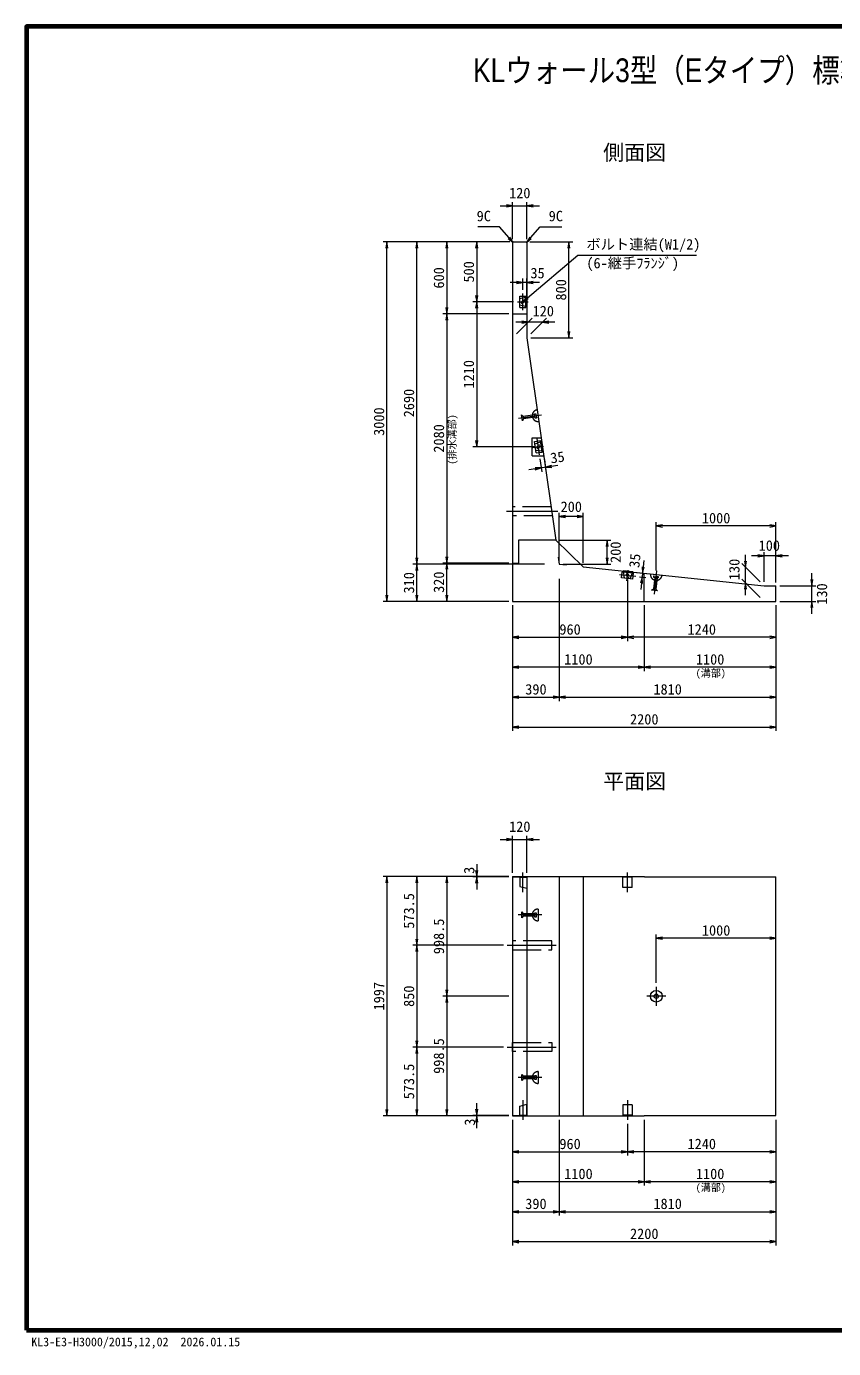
# Model space of a CAD drawing. Units: millimetres at full size, sheet at 1:40. Extents: x 141688 to 157488, y 10656 to 21690.
# Drawn here: x 141688 to 148429, y 10656 to 21690 of the extents above; entities that cross this region are included whole.
import ezdxf
from ezdxf.enums import TextEntityAlignment as Align

# ---------------------------------------------------------------- set-up
doc = ezdxf.new("R2010")
doc.units = ezdxf.units.MM
doc.header["$LTSCALE"] = 40
doc.linetypes.add('CHAIN', pattern=[18.5, 12, -1.5, 3.5, -1.5])
doc.linetypes.add('DASHED', pattern=[7.5, 6, -1.5])
for name, color, linetype, lineweight in [('01図枠', 1, 'Continuous', 70), ('中心', 6, 'CHAIN', 9), ('外形線', 7, 'Continuous', 13), ('寸法', 2, 'Continuous', 9), ('細線', 4, 'Continuous', 9), ('連結部', 4, 'Continuous', 13)]:
    doc.layers.add(name, color=color, linetype=linetype, lineweight=lineweight)
doc.layers.add('文字', color=7, linetype='Continuous')
doc.styles.add('ＭＳ ゴシック', font='')
doc.styles.add('ＭＳ Ｐゴシック', font='')
doc.styles.get('ＭＳ ゴシック').set_extended_font_data('MS Gothic')
doc.styles.get('ＭＳ Ｐゴシック').set_extended_font_data('MS PGothic')

# ---------------------------------------------------------------- blocks, each defined once
blk = doc.blocks.new('open_arrow')
at = {"color": 0, "linetype": 'Continuous', "lineweight": -2}
blk.add_lwpolyline([(7.5, 1.25), (0, 0), (7.5, -1.25)], dxfattribs=at)

msp = doc.modelspace()

# ---------------------------------------------------------------- linework, layer by layer
at = {"layer": '01図枠'}
msp.add_lwpolyline([(141687.54, 10809.99), (157487.54, 10809.99), (157487.54, 21689.99), (141687.54, 21689.99)], close=True, dxfattribs=at)
at = {"layer": '中心'}
for p, q in [((145833.34, 19323.25), (145833.34, 19460.25)), ((145788.34, 19391.75), (145878.34, 19391.75)), ((145990.89, 18445.99), (145797.85, 18418.41)), ((145972.67, 18113.94), (145953.3, 18249.56)), ((145918.44, 18175.39), (146007.53, 18188.11)), ((146125.99, 17641.75), (145698.34, 17641.75)), ((146776.46, 17099.38), (146640.21, 17113.73)), ((146703.63, 17061.8), (146713.05, 17151.31)), ((146951.48, 17146.32), (146931.07, 16952.39)), ((145833.34, 14463.76), (145833.34, 14628.76)), ((146708.34, 14463.76), (146708.34, 14628.76)), ((145991.2, 14274.76), (145796.2, 14274.76)), ((145703.34, 14021.26), (146113.34, 14021.26)), ((147027.34, 13596.26), (146869.34, 13596.26)), ((146948.34, 13675.26), (146948.34, 13517.26)), ((145703.34, 13171.26), (146113.34, 13171.26)), ((145991.2, 12917.76), (145796.2, 12917.76)), ((145833.34, 12728.76), (145833.34, 12563.76)), ((146708.34, 12728.76), (146708.34, 12563.76))]:
    msp.add_line(p, q, dxfattribs=at)
at = {"layer": '外形線'}
for p, q in [((145757.34, 19891.75), (145748.34, 19882.75)), ((145748.34, 19882.75), (145748.34, 16891.75)), ((145859.34, 19891.75), (145868.34, 19882.75)), ((145868.34, 19882.75), (145868.34, 19091.75)), ((145868.34, 19091.75), (146109.77, 17401.75)), ((146109.77, 17401.75), (146338.34, 17180.7)), ((146129.85, 17261.16), (146138.34, 17201.75)), ((146138.34, 17201.75), (146198.02, 17195.47)), ((146338.34, 17180.7), (147848.34, 17021.75)), ((147848.34, 17021.75), (147948.34, 17021.75)), ((147948.34, 16891.75), (147948.34, 17021.75)), ((145748.34, 16891.75), (147948.34, 16891.75)), ((145748.34, 14594.76), (146848.34, 14594.76)), ((145748.34, 14594.76), (145748.34, 12597.76)), ((145868.34, 14594.76), (145868.34, 12597.76)), ((146851.34, 14591.76), (146848.34, 14594.76)), ((146851.34, 14591.76), (147948.34, 14591.76)), ((147948.34, 12600.76), (147948.34, 14591.76)), ((145748.34, 12597.76), (146848.34, 12597.76)), ((146848.34, 12597.76), (146851.34, 12600.76)), ((146851.34, 12600.76), (147948.34, 12600.76))]:
    msp.add_line(p, q, dxfattribs=at)
at = {"layer": '寸法'}
for p, q in [((145748.34, 19914.75), (145748.34, 20223.75)), ((145868.34, 19914.75), (145868.34, 20223.75)), ((145644.34, 20191.75), (145972.34, 20191.75)), ((145725.34, 19891.75), (144666.34, 19891.75)), ((144698.34, 16891.75), (144698.34, 19891.75)), ((145725.34, 19891.75), (144916.34, 19891.75)), ((144948.34, 17201.75), (144948.34, 19891.75)), ((145725.34, 19891.75), (145166.34, 19891.75)), ((145198.34, 19891.75), (145198.34, 19291.75)), ((145725.34, 19891.75), (145416.34, 19891.75)), ((145448.34, 19891.75), (145448.34, 19391.75)), ((145891.34, 19891.75), (146250.34, 19891.75)), ((146218.34, 19091.75), (146218.34, 19891.75)), ((145972.34, 19553.95), (145729.34, 19553.95)), ((145833.34, 19492.25), (145833.34, 19585.95)), ((145868.34, 19423.75), (145868.34, 19585.95)), ((145756.34, 19391.75), (145416.34, 19391.75)), ((145756.34, 19391.75), (145416.34, 19391.75)), ((145448.34, 19391.75), (145448.34, 18181.75)), ((145716.34, 19291.75), (145166.34, 19291.75)), ((145716.34, 19291.75), (145166.34, 19291.75)), ((145198.34, 19291.75), (145198.34, 17211.75)), ((146102.45, 19221.87), (145774.45, 19221.87)), ((145780.34, 19123.75), (145910.45, 19253.87)), ((145900.34, 19123.75), (146030.45, 19253.87)), ((145900.34, 19091.75), (146250.34, 19091.75)), ((145930.98, 18181.75), (145416.34, 18181.75)), ((146125.77, 18025.1), (145885.21, 17990.73)), ((145977.2, 18082.26), (145992.7, 17973.76)), ((146013.58, 18075.07), (146027.34, 17978.71)), ((146138.34, 17233.75), (146138.34, 17631.74)), ((146338.34, 17599.74), (146138.34, 17599.74)), ((146338.34, 17212.7), (146338.34, 17631.74)), ((146948.34, 17148.49), (146948.34, 17552.87)), ((147948.34, 17049.56), (147948.34, 17552.87)), ((147948.34, 17520.87), (146948.34, 17520.87)), ((146141.77, 17401.75), (146569.24, 17401.75)), ((146537.24, 17201.75), (146537.24, 17401.75)), ((146844.08, 17232.04), (146818.64, 16990.37)), ((147693.88, 16942.21), (147693.88, 17280.21)), ((148052.34, 17270.87), (147744.34, 17270.87)), ((147848.34, 17053.75), (147848.34, 17302.87)), ((147948.34, 17049.56), (147948.34, 17302.87)), ((146014.66, 17201.75), (144916.34, 17201.75)), ((146014.66, 17201.75), (144916.34, 17201.75)), ((144948.34, 16891.75), (144948.34, 17201.75)), ((145716.34, 17211.75), (145166.34, 17211.75)), ((145716.34, 17211.75), (145166.34, 17211.75)), ((145198.34, 16891.75), (145198.34, 17211.75)), ((146170.34, 17201.75), (146569.24, 17201.75)), ((146783.61, 17133.83), (146865.02, 17125.26)), ((147816.34, 17053.75), (147661.88, 17208.21)), ((148248.34, 16787.75), (148248.34, 17125.75)), ((146138.34, 17080.54), (146138.34, 16059.75)), ((146138.34, 17080.54), (146138.34, 16059.75)), ((146708.34, 17074.56), (146708.34, 16559.75)), ((146708.34, 17074.56), (146708.34, 16559.75)), ((146808.29, 17096.03), (146861.35, 17090.45)), ((147816.34, 16923.75), (147661.88, 17078.21)), ((147980.34, 17021.75), (148280.34, 17021.75)), ((145716.34, 16891.75), (144666.34, 16891.75)), ((145716.34, 16891.75), (144916.34, 16891.75)), ((145716.34, 16891.75), (145166.34, 16891.75)), ((147980.34, 16891.75), (148280.34, 16891.75)), ((145748.34, 16859.75), (145748.34, 15809.75)), ((145748.34, 16859.75), (145748.34, 16059.75)), ((145748.34, 16859.75), (145748.34, 16559.75)), ((145748.34, 16859.75), (145748.34, 16309.75)), ((146848.34, 16859.75), (146848.34, 16309.75)), ((146848.34, 16859.75), (146848.34, 16309.75)), ((147948.34, 16859.75), (147948.34, 15809.75)), ((147948.34, 16859.75), (147948.34, 16059.75)), ((147948.34, 16859.75), (147948.34, 16559.75)), ((147948.34, 16859.75), (147948.34, 16309.75)), ((145748.34, 16591.75), (146708.34, 16591.75)), ((147948.34, 16591.75), (146708.34, 16591.75)), ((146848.34, 16341.75), (145748.34, 16341.75)), ((147948.34, 16341.75), (146848.34, 16341.75)), ((145748.34, 16091.75), (146138.34, 16091.75)), ((146138.34, 16091.75), (147948.34, 16091.75)), ((145748.34, 15841.75), (147948.34, 15841.75)), ((145644.34, 14903.76), (145972.34, 14903.76)), ((145748.34, 14626.76), (145748.34, 14935.76)), ((145868.34, 14626.76), (145868.34, 14935.76)), ((145448.34, 14698.76), (145448.34, 14487.76)), ((145716.34, 14594.76), (144666.34, 14594.76)), ((144698.34, 14594.76), (144698.34, 12597.76)), ((145716.34, 14594.76), (144916.34, 14594.76)), ((144948.34, 14594.76), (144948.34, 14021.26)), ((145716.34, 14594.76), (145166.34, 14594.76)), ((145198.34, 14594.76), (145198.34, 13596.26)), ((145716.34, 14594.76), (145416.34, 14594.76)), ((145716.34, 14591.76), (145416.34, 14591.76)), ((145671.34, 14021.26), (144916.34, 14021.26)), ((145671.34, 14021.26), (144916.34, 14021.26)), ((144948.34, 14021.26), (144948.34, 13171.26)), ((146948.34, 13707.26), (146948.34, 14111.65)), ((147948.34, 14079.65), (146948.34, 14079.65)), ((147948.34, 13608.33), (147948.34, 14111.65)), ((145717.34, 13596.26), (145166.34, 13596.26)), ((145717.34, 13596.26), (145166.34, 13596.26)), ((145198.34, 13596.26), (145198.34, 12597.76)), ((145671.34, 13171.26), (144916.34, 13171.26)), ((145671.34, 13171.26), (144916.34, 13171.26)), ((144948.34, 13171.26), (144948.34, 12597.76)), ((145448.34, 12493.76), (145448.34, 12704.76)), ((145716.34, 12597.76), (144666.34, 12597.76)), ((145716.34, 12597.76), (144916.34, 12597.76)), ((145716.34, 12597.76), (145166.34, 12597.76)), ((145716.34, 12600.76), (145416.34, 12600.76)), ((145716.34, 12597.76), (145416.34, 12597.76)), ((145748.34, 12565.76), (145748.34, 11515.76)), ((145748.34, 12565.76), (145748.34, 11765.76)), ((145748.34, 12565.76), (145748.34, 12265.76)), ((145748.34, 12565.76), (145748.34, 12015.76)), ((146138.34, 12565.76), (146138.34, 11765.76)), ((146138.34, 12565.76), (146138.34, 11765.76)), ((146708.34, 12531.76), (146708.34, 12265.76)), ((146708.34, 12531.76), (146708.34, 12265.76)), ((146848.34, 12565.76), (146848.34, 12015.76)), ((146848.34, 12565.76), (146848.34, 12015.76)), ((147948.34, 12565.76), (147948.34, 11515.76)), ((147948.34, 12565.76), (147948.34, 11765.76)), ((147948.34, 12565.76), (147948.34, 12265.76)), ((147948.34, 12565.76), (147948.34, 12015.76)), ((145748.34, 12297.76), (146708.34, 12297.76)), ((147948.34, 12297.76), (146708.34, 12297.76)), ((146848.34, 12047.76), (145748.34, 12047.76)), ((147948.34, 12047.76), (146848.34, 12047.76)), ((145748.34, 11797.76), (146138.34, 11797.76)), ((146138.34, 11797.76), (147948.34, 11797.76)), ((145748.34, 11547.76), (147948.34, 11547.76))]:
    msp.add_line(p, q, dxfattribs=at)
at = {"layer": '寸法', "color": 3, "linetype": 'DASHED'}
for p, q in [((145831.08, 18397.93), (145824.01, 18447.46)), ((145824.01, 18447.46), (145837.68, 18434.26)), ((145933.05, 18447.88), (145837.68, 18434.26)), ((145837.68, 18434.26), (145840.51, 18414.43)), ((145935.88, 18428.06), (145840.51, 18414.43)), ((145931.92, 18455.75), (145943.8, 18457.45)), ((145937.01, 18420.11), (145931.92, 18455.75)), ((145943.8, 18457.45), (145948.89, 18421.81)), ((145954.26, 18490.31), (145968.13, 18393.19)), ((145840.51, 18414.43), (145831.08, 18397.93)), ((145948.89, 18421.81), (145937.01, 18420.11)), ((146899.56, 17121.62), (146997.12, 17111.35)), ((146927.61, 17091.52), (146928.87, 17103.45)), ((146928.87, 17103.45), (146964.67, 17099.68)), ((146909.29, 16984.85), (146925.43, 16994.88)), ((146935.52, 17090.69), (146925.43, 16994.88)), ((146925.43, 16994.88), (146945.35, 16992.78)), ((146963.41, 17087.75), (146927.61, 17091.52)), ((146955.43, 17088.59), (146945.35, 16992.78)), ((146964.67, 17099.68), (146963.41, 17087.75)), ((146959.04, 16979.61), (146909.29, 16984.85)), ((146945.35, 16992.78), (146959.04, 16979.61)), ((145826.2, 14249.78), (145826.2, 14299.81)), ((145826.2, 14299.81), (145837.86, 14284.81)), ((145837.86, 14264.78), (145826.2, 14249.78)), ((145934.2, 14284.81), (145837.86, 14284.81)), ((145837.86, 14284.81), (145837.86, 14264.78)), ((145934.2, 14264.78), (145837.86, 14264.78)), ((145934.2, 14256.76), (145934.2, 14292.76)), ((145934.2, 14292.76), (145946.2, 14292.76)), ((145946.2, 14256.76), (145934.2, 14256.76)), ((145946.2, 14292.76), (145946.2, 14256.76)), ((145961.2, 14323.81), (145961.2, 14225.71)), ((145826.2, 12892.78), (145826.2, 12942.81)), ((145826.2, 12942.81), (145837.86, 12927.81)), ((145934.2, 12927.81), (145837.86, 12927.81)), ((145837.86, 12927.81), (145837.86, 12907.78)), ((145934.2, 12899.76), (145934.2, 12935.76)), ((145934.2, 12935.76), (145946.2, 12935.76)), ((145946.2, 12935.76), (145946.2, 12899.76)), ((145961.2, 12966.81), (145961.2, 12868.71)), ((145837.86, 12907.78), (145826.2, 12892.78)), ((145934.2, 12907.78), (145837.86, 12907.78)), ((145946.2, 12899.76), (145934.2, 12899.76))]:
    msp.add_line(p, q, dxfattribs=at)
at = {"layer": '寸法'}
for points in [[(145752.82, 19887.23), (145718.64, 19926.42), (145638.86, 20017.89), (145457.12, 20017.89)], [(145863.86, 19887.23), (145898.04, 19926.42), (145977.81, 20017.89), (146159.56, 20017.89)], [(145833.34, 19391.75), (145872.97, 19425.42), (146292.74, 19782.08), (147283.34, 19782.08)]]:
    msp.add_lwpolyline(points, dxfattribs=at)
at = {"layer": '寸法', "color": 3}
msp.add_circle((146948.34, 13596.26), 18, dxfattribs=at)
at = {"layer": '寸法', "color": 3, "linetype": 'DASHED'}
for centre, start, end in [((145961.2, 18441.75), 98.1301, 278.1301), ((146948.34, 17116.49), 173.99099, 353.99099), ((145961.2, 14274.76), 90, 270), ((145961.2, 12917.76), 90, 270)]:
    msp.add_arc(centre, 49.05, start, end, dxfattribs=at)
at = {"layer": '細線'}
for p, q in [((145808.34, 19343.25), (145808.34, 19440.25)), ((145808.34, 19440.25), (145858.34, 19440.25)), ((145858.34, 19343.25), (145858.34, 19440.25)), ((145808.34, 19343.25), (145858.34, 19343.25)), ((145833.34, 19403.06), (145822.02, 19391.75)), ((145844.65, 19391.75), (145833.34, 19380.44)), ((145748.34, 19291.75), (145868.34, 19291.75)), ((145912.62, 18256.75), (145987.62, 18256.75)), ((145912.62, 18106.75), (145912.62, 18256.75)), ((145931.38, 18226.23), (145980.87, 18233.3)), ((145945.09, 18130.2), (145931.38, 18226.23)), ((145994.59, 18137.27), (145980.87, 18233.3)), ((145912.62, 18106.75), (146009.05, 18106.75)), ((145945.09, 18130.2), (145994.59, 18137.27)), ((145961.38, 18192.95), (145951.78, 18180.15)), ((145974.18, 18183.35), (145964.58, 18170.55)), ((145798.34, 17401.75), (145798.34, 17211.75)), ((146109.77, 17401.75), (145798.34, 17401.75)), ((145748.34, 17211.75), (145798.34, 17211.75)), ((146657.49, 17086.77), (146662.72, 17136.5)), ((146759.19, 17126.34), (146662.72, 17136.5)), ((146697.09, 17107.74), (146707.15, 17095.3)), ((146709.52, 17117.81), (146719.59, 17105.37)), ((146753.95, 17076.62), (146759.19, 17126.34)), ((146848.34, 16891.75), (146848.34, 17127.01)), ((146753.95, 17076.62), (146657.49, 17086.77)), ((146138.34, 14594.76), (146138.34, 12597.76)), ((146338.34, 14594.76), (146338.34, 12597.76)), ((146748.34, 14588.76), (146668.34, 14588.76)), ((146668.34, 14503.76), (146668.34, 14588.76)), ((146748.34, 14503.76), (146748.34, 14588.76)), ((146748.34, 14503.76), (146668.34, 14503.76)), ((146748.34, 12688.76), (146668.34, 12688.76)), ((146668.34, 12688.76), (146668.34, 12603.76)), ((146748.34, 12603.76), (146668.34, 12603.76)), ((146748.34, 12688.76), (146748.34, 12603.76))]:
    msp.add_line(p, q, dxfattribs=at)
at = {"layer": '細線', "linetype": 'DASHED'}
for p, q in [((145868.34, 19431.75), (145808.34, 19416.75)), ((145868.34, 19351.75), (145868.34, 19431.75)), ((145808.34, 19366.75), (145868.34, 19351.75)), ((145991.97, 18226.3), (145934.7, 18202.96)), ((146003.29, 18147.1), (145991.97, 18226.3)), ((145941.77, 18153.46), (146003.29, 18147.1)), ((146070.12, 17679.25), (145748.34, 17679.25)), ((146080.84, 17604.25), (145748.34, 17604.25)), ((146672.22, 17145.55), (146680.86, 17084.31)), ((146751.78, 17137.18), (146672.22, 17145.55)), ((146730.58, 17079.08), (146751.78, 17137.18)), ((145748.34, 14591.76), (145868.34, 14591.76)), ((145808.34, 14588.76), (145808.34, 14512.76)), ((145808.34, 14588.76), (145868.34, 14588.76)), ((145868.34, 14588.76), (145868.34, 14497.76)), ((145808.34, 14512.76), (145868.34, 14497.76)), ((145808.34, 12679.76), (145868.34, 12694.76)), ((145868.34, 12603.76), (145868.34, 12694.76)), ((145748.34, 12600.76), (145868.34, 12600.76)), ((145808.34, 12603.76), (145808.34, 12679.76)), ((145808.34, 12603.76), (145868.34, 12603.76))]:
    msp.add_line(p, q, dxfattribs=at)
for points in [[(145748.34, 13983.76), (146075.48, 13983.76), (146075.48, 14058.76), (145748.34, 14058.76)], [(145748.34, 13208.76), (146075.48, 13208.76), (146075.48, 13133.76), (145748.34, 13133.76)]]:
    msp.add_lwpolyline(points, close=True, dxfattribs=at)
at = {"layer": '細線'}
for centre, start, end in [((145827.68, 19386.09), 135, 315), ((145839, 19397.41), 315, 135), ((145958.18, 18175.35), 143.1301, 323.1301), ((145967.78, 18188.15), 323.1301, 143.1301), ((146703.3, 17112.77), 38.99099, 218.99099), ((146713.37, 17100.34), 218.99099, 38.99099)]:
    msp.add_arc(centre, 8, start, end, dxfattribs=at)
at = {"layer": '連結部', "color": 7}
msp.add_line((145757.34, 19891.75), (145859.34, 19891.75), dxfattribs=at)
at = {"layer": '連結部', "color": 3}
msp.add_circle((146948.34, 13596.26), 49, dxfattribs=at)

# ---------------------------------------------------------------- block references
at = {"layer": '寸法', "xscale": 6.93, "yscale": 6.93}
for p, rotation in [((145748.34, 20191.75), 180), ((144698.34, 19891.75), 270), ((144948.34, 19891.75), 270), ((145198.34, 19891.75), 270), ((145448.34, 19891.75), 270), ((145752.82, 19887.23), 131.1), ((145863.86, 19887.23), 48.9), ((146218.34, 19891.75), 270), ((145833.34, 19553.95), 180), ((145448.34, 19391.75), 90), ((145833.34, 19391.75), 40.4), ((145198.34, 19291.75), 90), ((145448.34, 19391.75), 270), ((145198.34, 19291.75), 270), ((145878.45, 19221.87), 180), ((146218.34, 19091.75), 90), ((145448.34, 18181.75), 90), ((145988.17, 18005.44), 188.1), ((146022.82, 18010.39), 8.1), ((146338.34, 17599.74), 180), ((147948.34, 17520.87), 180), ((146537.24, 17401.75), 270), ((144948.34, 17201.75), 90), ((145198.34, 17211.75), 90), ((146537.24, 17201.75), 90), ((147693.88, 17176.21), 90), ((147848.34, 17270.87), 180), ((144948.34, 17201.75), 270), ((145198.34, 17211.75), 270), ((146833.19, 17128.61), 84), ((146829.53, 17093.8), 264), ((147693.88, 17046.21), 270), ((148248.34, 17021.75), 90), ((144698.34, 16891.75), 90), ((144948.34, 16891.75), 90), ((145198.34, 16891.75), 90), ((148248.34, 16891.75), 270), ((146708.34, 16591.75), 180), ((147948.34, 16591.75), 180), ((146848.34, 16341.75), 180), ((147948.34, 16341.75), 180), ((146138.34, 16091.75), 180), ((147948.34, 16091.75), 180), ((147948.34, 15841.75), 180), ((145748.34, 14903.76), 180), ((144698.34, 14594.76), 270), ((144948.34, 14594.76), 270), ((145198.34, 14594.76), 270), ((145448.34, 14594.76), 90), ((145448.34, 14591.76), 270), ((144948.34, 14021.26), 90), ((144948.34, 14021.26), 270), ((147948.34, 14079.65), 180), ((145198.34, 13596.26), 90), ((145198.34, 13596.26), 270), ((144948.34, 13171.26), 90), ((144948.34, 13171.26), 270), ((144698.34, 12597.76), 90), ((144948.34, 12597.76), 90), ((145198.34, 12597.76), 90), ((145448.34, 12600.76), 90), ((145448.34, 12597.76), 270), ((146708.34, 12297.76), 180), ((147948.34, 12297.76), 180), ((146848.34, 12047.76), 180), ((147948.34, 12047.76), 180), ((146138.34, 11797.76), 180), ((147948.34, 11797.76), 180), ((147948.34, 11547.76), 180)]:
    msp.add_blockref('open_arrow', p, dxfattribs=dict(at, rotation=rotation))
for p in [(145868.34, 20191.75), (145868.34, 19553.95), (145998.45, 19221.87), (146138.34, 17599.74), (146948.34, 17520.87), (147948.34, 17270.87), (145748.34, 16591.75), (146708.34, 16591.75), (145748.34, 16341.75), (146848.34, 16341.75), (145748.34, 16091.75), (146138.34, 16091.75), (145748.34, 15841.75), (145868.34, 14903.76), (146948.34, 14079.65), (145748.34, 12297.76), (146708.34, 12297.76), (145748.34, 12047.76), (146848.34, 12047.76), (145748.34, 11797.76), (146138.34, 11797.76), (145748.34, 11547.76)]:
    msp.add_blockref('open_arrow', p, dxfattribs=at)

# ---------------------------------------------------------------- texts
at = {"layer": '寸法', "style": 'ＭＳ ゴシック'}
for s, p in [('120', (145808.34, 20299.75)), ('35', (145956.84, 19631.89)), ('120', (146004.69, 19314.51)), ('200', (146238.34, 17681.71)), ('1000', (147448.34, 17586.87)), ('100', (147892.61, 17357.53)), ('960', (146228.34, 16657.75)), ('1240', (147328.34, 16657.75)), ('1100', (146298.34, 16407.75)), ('1100', (147398.34, 16407.75)), ('390', (145943.34, 16157.75)), ('1810', (147043.34, 16157.75)), ('2200', (146848.34, 15907.75)), ('120', (145808.34, 15011.76)), ('1000', (147448.34, 14145.65)), ('960', (146228.34, 12363.76)), ('1240', (147328.34, 12363.76)), ('1100', (146298.34, 12113.76)), ('1100', (147398.34, 12113.76)), ('390', (145943.34, 11863.76)), ('1810', (147043.34, 11863.76)), ('2200', (146848.34, 11613.76))]:
    msp.add_text(s, height=87.35, dxfattribs=at).set_placement(p, align=Align.MIDDLE_CENTER)
msp.add_text('9C', height=87.35, dxfattribs=at).set_placement((145566.86, 20037.89), align=Align.BOTTOM_RIGHT)
for s, p in [('9C', (146049.81, 20037.89)), ('ボルト連結(W1/2)', (146364.74, 19802.08))]:
    msp.add_text(s, height=87.35, dxfattribs=at).set_placement(p, align=Align.BOTTOM_LEFT)
at = {"layer": '寸法', "color": 3, "style": 'ＭＳ ゴシック'}
msp.add_text('(6-継手ﾌﾗﾝｼﾞ)', height=87.35, dxfattribs=at).set_placement((146364.74, 19758.47), align=Align.TOP_LEFT)
at = {"layer": '寸法', "style": 'ＭＳ ゴシック'}
for s, rotation, p in [('600', 90, (145132.34, 19591.75)), ('500', 90, (145382.34, 19641.75)), ('800', 90, (146152.34, 19491.75)), ('1210', 90, (145382.34, 18786.75)), ('2690', 90, (144882.34, 18546.75)), ('3000', 90, (144632.34, 18391.75)), ('2080', 90, (145132.34, 18251.75)), ('35', 8.13, (146122.77, 18094.29)), ('200', 90, (146608.56, 17301.75)), ('35', 83.991, (146769, 17231.43)), ('130', 90, (147600.09, 17158.21)), ('310', 90, (144882.34, 17046.75)), ('320', 90, (145132.34, 17051.75)), ('130', 90, (148331.78, 16953.05)), ('3', 90, (145385.52, 14647.2)), ('573.5', 90, (144882.34, 14308.01)), ('998.5', 90, (145132.34, 14095.51)), ('1997', 90, (144632.34, 13596.26)), ('850', 90, (144882.34, 13596.26)), ('998.5', 90, (145132.34, 13097.01)), ('573.5', 90, (144882.34, 12884.51)), ('3', 90, (145390.81, 12545.31))]:
    msp.add_text(s, height=87.35, rotation=rotation, dxfattribs=at).set_placement(p, align=Align.MIDDLE_CENTER)
at = {"layer": '寸法', "color": 3, "style": 'ＭＳ ゴシック'}
msp.add_text('(排水溝部)', height=61.71, rotation=90, dxfattribs=at).set_placement((145292.97, 18032.41), align=Align.BOTTOM_LEFT)
for p in [(147277.49, 16244.18), (147277.49, 11950.19)]:
    msp.add_text('(溝部)', height=61.71, dxfattribs=at).set_placement(p, align=Align.BOTTOM_LEFT)
at = {"layer": '文字', "style": 'ＭＳ Ｐゴシック', "width": 0.85}
msp.add_text(' KLウォール3型（Eタイプ）標準部構造図\u3000\u3000\u3000\u3000\u3000\u3000\u3000\u3000\u3000\u3000\u3000\u3000\u3000\u3000 \u3000\u3000\u3000\u3000', height=197.9, dxfattribs=at).set_placement((149587.54, 21165.77), align=Align.BOTTOM_CENTER)
at = {"layer": '文字', "style": 'ＭＳ Ｐゴシック'}
for s, p in [(' 側面図 ', (146767.71, 20535.14)), (' 平面図 ', (146767.71, 15288.15))]:
    msp.add_text(s, height=128.7, dxfattribs=at).set_placement(p, align=Align.BOTTOM_CENTER)
at = {"layer": '文字', "style": 'ＭＳ ゴシック'}
msp.add_text('KL3-E3-H3000/2015,12,02  2026.01.15', height=73.31, dxfattribs=at).set_placement((141727.74, 10652.54), align=Align.BOTTOM_LEFT)

doc.saveas('drawing.dxf')
